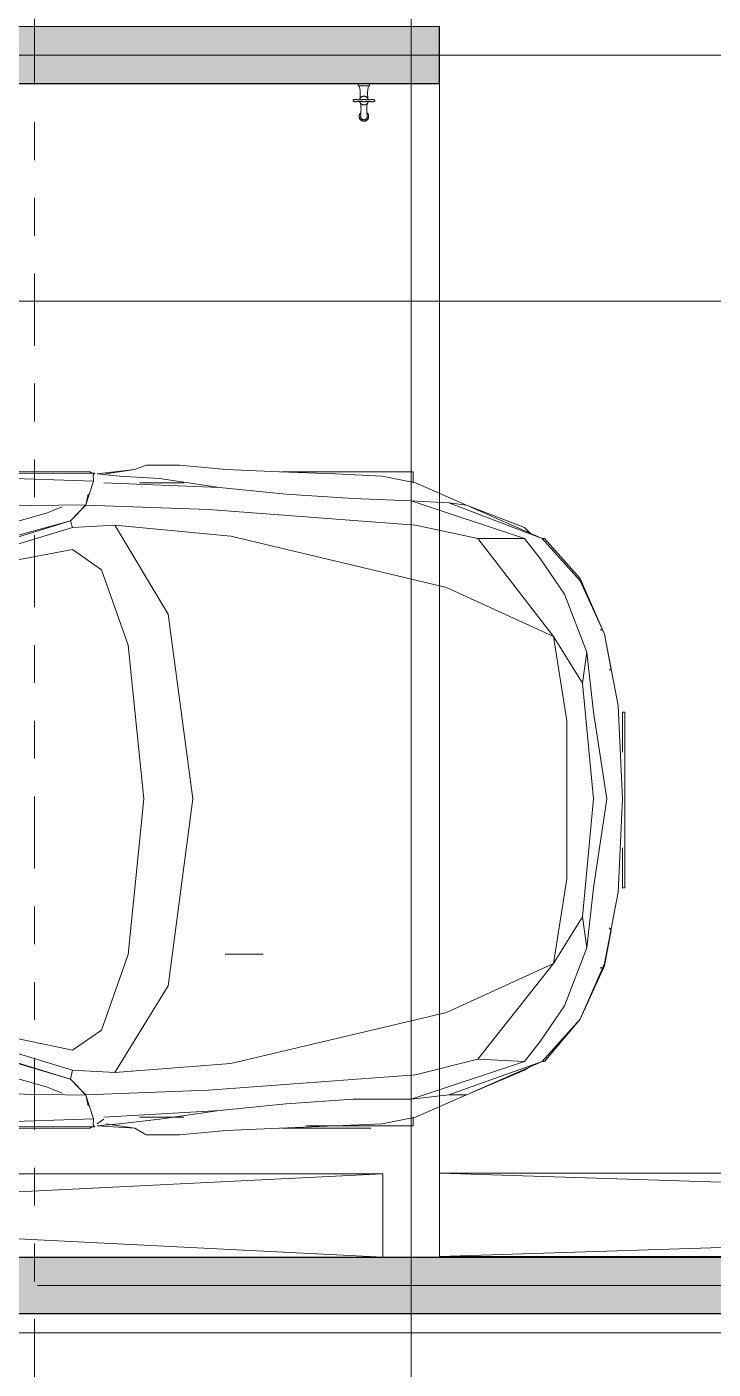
# Model space of a CAD drawing. Header units: metres. Extents: x -54 to 264, y -14 to 31.
# Drawn here: x 36.281 to 38.093, y -0.096 to 3.45 of the extents above; entities that cross this region are included whole.
import ezdxf
from ezdxf.enums import TextEntityAlignment as Align

# ---------------------------------------------------------------- set-up
doc = ezdxf.new("R2010")
doc.units = ezdxf.units.M
doc.header["$LTSCALE"] = 0.001
for name, pattern in [('CENTERX2', [101.6, 63.5, -12.7, 12.7, -12.7]), ('CENTRO2', [28.575, 19.05, -3.175, 3.175, -3.175]), ('DIVIDEX2', [63.5, 25.4, -12.7, 0, -12.7, 0, -12.7]), ('HIDDENX2', [19.05, 12.7, -6.35])]:
    doc.linetypes.add(name, pattern=pattern)
doc.layers.get('0').update_dxf_attribs({"lineweight": 13, "true_color": 0x000000})
for name, color, linetype, lineweight, true_color in [('Jach-Anotaciones-Hatch-Lum80%', 250, 'Continuous', 13, 0x333333), ('JACH-Anotaciones-Lineas-CORTE', 7, 'DIVIDEX2', 18, 0x000000), ('JACH-Anotaciones-Lineas-CORTE @ 0.075', 7, 'DIVIDEX2', 18, 0x000000), ('JACH-Anotaciones-Lineas-EJES', 7, 'CENTERX2', 9, 0x666666), ('JACH-Arq-Lineas-Piso', 7, 'Continuous', 13, 0x1a1a1a), ('JACH-Arq-Lineas-Proyeccion', 250, 'HIDDENX2', 13, 0x333333), ('JACH-Arq-Mobiliario01-', 250, 'Continuous', 9, 0x333333), ('JACH-Arq-Mobiliario01-Autos', 7, 'Continuous', 9, 0x4d4d4d)]:
    doc.layers.add(name, color=color, linetype=linetype, lineweight=lineweight, true_color=true_color)
doc.layers.add('JACH-Arq-Muros01-Carga', color=3, linetype='Continuous', lineweight=25)
doc.styles.add('01c-Arial-JACH(3mm)', font='arial.ttf', dxfattribs={"height": 3})

# ---------------------------------------------------------------- blocks, each defined once
blk = doc.blocks.new('A$C2694dd4e')
for points in [[(-2.1865, 0.8523), (-1.9925, 0.9522), (-1.922, 0.9757)], [(-1.922, 0.9757), (-1.9043, 0.9816), (-1.9043, 0.9816), (-1.8162, 0.8875)], [(-1.346, 0.3762), (-1.922, 0.9757)], [(-1.7809, 0.8464), (-1.9043, 0.9816)], [(-1.7398, 0.817), (-1.9043, 0.9816)], [(-1.3754, 0.3115), (-1.9925, 0.9522)], [(-1.8397, 0.9052), (-1.8632, 0.9169), (-1.8397, 0.9052)], [(-1.7398, 0.8111), (-1.8397, 0.9052), (-1.7398, 0.8111)], [(-1.8162, 0.8875), (-1.7692, 0.8346)], [(-1.9572, 0.6348), (-2.1865, 0.8523), (-2.2276, 0.817), (-1.9925, 0.5936)], [(-2.1453, 0.817), (-1.9279, 0.8816)], [(-1.7398, 0.8052), (-1.775, 0.8464)], [(-1.7692, 0.8346), (-1.7398, 0.8052)], [(-1.7398, 0.8111), (-1.7398, 0.817)], [(-1.7398, 0.8111), (-1.7398, 0.8111)], [(-1.7221, 0.77), (-1.7398, 0.8111), (-1.728, 0.7758)], [(-1.7398, 0.8052), (-1.587, 0.6524), (-1.3401, 0.3938), (-1.7398, 0.8111)], [(-1.3401, 0.3938), (-1.7398, 0.8052)], [(-1.7574, 0.4643), (-1.9572, 0.6348)], [(-1.9925, 0.5936), (-1.7633, 0.4114)], [(-1.4812, 0.288), (-1.7574, 0.4643)], [(-1.2813, 0.4056), (-1.3107, 0.4643), (-1.3225, 0.4349)], [(-1.3166, 0.4526), (-1.3636, 0.3409)], [(-1.7633, 0.4114), (-1.487, 0.241)], [(-1.3166, 0.288), (-1.2813, 0.4056)], [(-1.3401, 0.2704), (-1.3166, 0.288), (-1.3166, 0.2939), (-1.3636, 0.3409), (-1.3754, 0.3115)], [(-1.3636, 0.335), (-1.3754, 0.2998)], [(-1.3695, 0.3233), (-1.3754, 0.3115)], [(-1.3695, 0.3291), (-1.3695, 0.3233)], [(-1.1109, 0.1528), (-1.299, 0.3468)], [(-1.105, 0.1469), (-1.299, 0.3468)], [(-1.1226, 0.1352), (-1.299, 0.3291)], [(-1.1109, 0.1587), (-1.2931, 0.3468)], [(-1.4812, 0.288), (-1.3871, 0.3174)], [(-1.4812, 0.288), (-1.2696, 0.1646)], [(-1.3812, 0.2998), (-1.393, 0.2704), (-1.3754, 0.3115), (-1.3636, 0.2762), (-1.3401, 0.2704)], [(-1.346, 0.2292), (-1.3166, 0.288)], [(-1.393, 0.2704), (-1.3812, 0.2469), (-1.346, 0.2292)], [(-1.1814, 0.1058), (-1.3342, 0.2586)], [(-1.487, 0.241), (-1.2402, 0.1058)], [(-1.2696, 0.1646), (-1.2284, 0.1469)], [(-1.1814, 0.1058), (-1.1226, 0.1352), (-1.1109, 0.1469), (-1.105, 0.1469)], [(-1.1109, 0.1587), (-1.1109, 0.1528), (-1.1285, 0.1705)], [(-1.1814, 0.1058), (-1.2402, 0.1058)]]:
    blk.add_lwpolyline(points)
blk = doc.blocks.new('A$C1acd5600')
for points in [[(3.3561, 2.5333), (3.4325, 2.545), (3.4619, 2.5568)], [(3.5501, 2.5568), (3.4619, 2.5568), (3.4619, 2.5568)], [(3.6735, 2.545), (3.5501, 2.5568)], [(3.3326, 2.5333), (3.4325, 2.545)], [(3.3914, 2.5274), (3.3326, 2.5333)], [(3.4972, 2.5215), (3.3914, 2.5274)], [(3.6559, 2.498), (3.4972, 2.5215)], [(3.8146, 2.5391), (3.6735, 2.545)], [(3.9615, 2.5333), (3.8146, 2.5391)], [(3.8205, 2.5391), (4.0556, 2.5391)], [(4.1672, 2.5391), (3.8851, 2.5391)], [(4.1731, 2.5097), (4.0849, 2.5274), (3.9615, 2.5333)], [(4.1672, 2.5391), (4.1672, 2.5097)], [(3.3502, 2.5097), (3.6559, 2.498)], [(3.5618, 2.5097), (3.4443, 2.5097)], [(3.5089, 2.5097), (3.4502, 2.5097)], [(3.5618, 2.5097), (3.5089, 2.5097)], [(3.8322, 2.4804), (3.6559, 2.498)], [(4.3083, 2.451), (4.1731, 2.5097)], [(3.3091, 2.4804), (3.3032, 2.451), (3.2621, 2.4098), (3.268, 2.3922)], [(3.3032, 2.451), (3.3032, 2.451)], [(3.6265, 2.4392), (3.3032, 2.451)], [(4.0085, 2.4686), (3.8322, 2.4804)], [(4.1614, 2.4627), (4.0085, 2.4686)], [(4.2613, 2.4568), (4.1614, 2.4627), (4.4611, 2.3628)], [(4.4611, 2.3922), (4.3083, 2.451), (4.5081, 2.3628), (4.2613, 2.4568), (4.3083, 2.451)], [(4.3083, 2.451), (4.3083, 2.451)], [(4.3083, 2.451), (4.3083, 2.451)], [(4.1731, 2.3981), (3.6265, 2.4392)], [(2.9858, 2.3334), (3.2621, 2.4098)], [(3.268, 2.3922), (2.9976, 2.3099)], [(3.3796, 2.3981), (3.268, 2.3922)], [(3.3796, 2.3981), (3.268, 2.3922)], [(3.5207, 2.163), (3.3796, 2.3981)], [(3.6853, 2.3687), (3.3796, 2.3981)], [(3.3796, 2.3981), (3.6853, 2.3687)], [(3.4267, 2.3922), (3.4267, 2.3922)], [(4.3377, 2.3628), (4.1731, 2.3981)], [(4.4611, 2.3922), (4.4787, 2.3746)], [(4.2554, 2.2335), (3.6853, 2.3687)], [(4.3377, 2.3628), (4.5375, 2.1042)], [(4.5023, 2.3099), (4.4611, 2.3628), (4.3377, 2.3628)], [(4.5081, 2.3628), (4.6081, 2.2511)], [(4.5081, 2.3628), (4.514, 2.3628)], [(4.5081, 2.3628), (4.5081, 2.3628)], [(4.514, 2.3628), (4.6081, 2.257)], [(3.268, 2.3334), (3.0152, 2.2864)], [(3.0152, 2.2864), (3.268, 2.3334)], [(3.3444, 2.2805), (3.268, 2.3334)], [(3.268, 2.3334), (3.3444, 2.2805)], [(4.5023, 2.3099), (4.5669, 2.2159)], [(3.4149, 2.0807), (3.3444, 2.2805)], [(3.3444, 2.2805), (3.4149, 2.0807)], [(4.6081, 2.2511), (4.6727, 2.1101), (4.6081, 2.257)], [(4.2554, 2.2335), (4.5375, 2.1042)], [(4.5669, 2.2159), (4.6257, 2.063)], [(3.5853, 1.6751), (3.5207, 2.163)], [(4.6139, 1.9808), (4.5375, 2.1042), (4.5728, 1.8808)], [(4.5375, 2.1042), (4.5375, 2.1042)], [(4.6668, 2.1218), (4.661, 2.1218)], [(4.6668, 2.1218), (4.6668, 2.1218)], [(4.6727, 2.1101), (4.708, 1.922)], [(4.6727, 2.1101), (4.6903, 2.016), (4.6845, 2.016)], [(3.456, 1.6751), (3.4149, 2.0807)], [(4.6257, 2.063), (4.6139, 1.9808)], [(4.6433, 1.9043), (4.6257, 2.063)], [(4.6139, 1.3636), (4.6433, 1.6751), (4.6139, 1.9808)], [(4.7197, 1.6751), (4.708, 1.922)], [(4.5728, 1.4635), (4.5728, 1.6751), (4.5728, 1.8808)], [(4.6786, 1.6751), (4.6433, 1.9043)], [(4.7256, 1.9043), (4.7197, 1.9043), (4.7197, 1.7986)], [(4.7256, 1.9043), (4.7256, 1.44)], [(3.456, 1.6751), (3.4149, 1.2637)], [(3.5853, 1.6751), (3.5207, 1.1814)], [(4.6786, 1.6751), (4.6433, 1.44)], [(4.6786, 1.6751), (4.6433, 1.44)], [(4.7197, 1.6751), (4.708, 1.4283)], [(4.7197, 1.44), (4.7197, 1.5458)], [(4.6139, 1.3636), (4.5375, 1.2402), (4.5728, 1.4635)], [(4.6433, 1.44), (4.6257, 1.2813)], [(4.6727, 1.2402), (4.708, 1.4283)], [(4.7256, 1.44), (4.7197, 1.44)], [(4.6257, 1.2813), (4.6139, 1.3636)], [(4.6727, 1.2343), (4.6903, 1.3283), (4.6845, 1.3342)], [(4.5669, 1.1285), (4.6257, 1.2813)], [(3.4149, 1.2637), (3.3444, 1.0638)], [(3.3444, 1.0638), (3.4149, 1.2637)], [(4.2554, 1.1109), (4.5375, 1.2402)], [(4.3377, 0.9874), (4.5375, 1.2402)], [(4.5375, 1.2402), (4.5375, 1.2402)], [(4.6727, 1.2343), (4.6081, 1.0932), (4.6727, 1.2402)], [(4.6668, 1.2284), (4.661, 1.2284)], [(4.6668, 1.2284), (4.6668, 1.2284)], [(3.5207, 1.1814), (3.3796, 0.9522)], [(4.2554, 1.1109), (3.6853, 0.9757)], [(4.5023, 1.0345), (4.5669, 1.1285)], [(3.268, 1.011), (3.0152, 1.0638)], [(3.0152, 1.0638), (3.268, 1.011)], [(3.3444, 1.0638), (3.268, 1.011)], [(3.268, 1.011), (3.3444, 1.0638)], [(4.5081, 0.9816), (4.6081, 1.0932), (4.514, 0.9816)], [(3.268, 0.9581), (2.9976, 1.0403)], [(4.5023, 1.0345), (4.4611, 0.9816), (4.3377, 0.9874)], [(2.9858, 1.0168), (3.2621, 0.9345)], [(3.2621, 0.9345), (3.268, 0.9581)], [(3.3796, 0.9522), (3.268, 0.9581)], [(3.3796, 0.9522), (3.268, 0.9581)], [(3.6853, 0.9757), (3.3796, 0.9522)], [(3.3796, 0.9522), (3.6853, 0.9757)], [(3.4267, 0.9581), (3.4267, 0.9581)], [(4.2613, 0.8934), (4.1614, 0.8816), (4.4611, 0.9816)], [(4.1731, 0.9463), (4.3377, 0.9874)], [(4.4611, 0.9581), (4.3083, 0.8934), (4.5081, 0.9816), (4.2613, 0.8934)], [(4.4611, 0.9581), (4.4787, 0.9698)], [(4.5081, 0.9816), (4.514, 0.9816)], [(4.5081, 0.9816), (4.5081, 0.9816)], [(3.3091, 0.864), (3.3032, 0.8934), (3.2621, 0.9345)], [(3.6265, 0.9052), (4.1731, 0.9463)], [(3.3032, 0.8934), (3.6265, 0.9052)], [(3.3032, 0.8934), (3.3032, 0.8934)], [(4.3083, 0.8934), (4.1731, 0.8346)], [(4.3083, 0.8934), (4.2613, 0.8934)], [(4.3083, 0.8934), (4.3083, 0.8934)], [(4.3083, 0.8934), (4.3083, 0.8934)], [(3.6559, 0.8523), (3.3502, 0.8346)], [(3.6559, 0.8523), (3.4972, 0.8287)], [(3.6559, 0.8523), (3.8322, 0.8699)], [(3.8322, 0.8699), (4.0085, 0.8816)], [(4.0085, 0.8816), (4.1614, 0.8816)], [(3.3502, 0.8287), (3.3326, 0.817)], [(3.3914, 0.817), (3.3326, 0.8111)], [(3.3502, 0.8287), (3.3502, 0.8287)], [(3.3561, 0.817), (3.4325, 0.8052)], [(3.3914, 0.817), (3.4972, 0.8287)], [(3.5618, 0.8346), (3.4443, 0.8346)], [(3.5089, 0.8346), (3.4502, 0.8346)], [(3.5618, 0.8346), (3.5089, 0.8346)], [(4.1731, 0.8346), (4.0849, 0.817), (3.9615, 0.8111)], [(4.1672, 0.8111), (4.1672, 0.8346)], [(3.3326, 0.8111), (3.4325, 0.8052), (3.4619, 0.7876), (3.4619, 0.7876)], [(3.4619, 0.7876), (3.4325, 0.8052)], [(3.5501, 0.7876), (3.4619, 0.7876), (3.4619, 0.7876)], [(3.6735, 0.7994), (3.5501, 0.7876)], [(3.8146, 0.8052), (3.6735, 0.7994)], [(3.9615, 0.8111), (3.8146, 0.8052)], [(3.8205, 0.8052), (4.0556, 0.8052)], [(4.1672, 0.8111), (3.8851, 0.8111)]]:
    blk.add_lwpolyline(points)
at = {"lineweight": 0, "ltscale": 100, "rotation": 45.82138859261367}
blk.add_blockref('A$C2694dd4e', (4.2022, 3.2255), dxfattribs=at)
at = {"lineweight": 0, "ltscale": 100, "xscale": -1, "rotation": 134.1786114073864}
blk.add_blockref('A$C2694dd4e', (4.2022, 0.1189), dxfattribs=at)
blk = doc.blocks.new('*U185')
at = {"linetype": 'DIVIDEX2', "lineweight": 0, "ltscale": 100}
blk.add_lwpolyline([(-810.476, 0), (-344.582, 0)], dxfattribs=at)
at = {"lineweight": 0, "ltscale": 100, "style": '01c-Arial-JACH(3mm)'}
for tag, p in [('JACH-SECCIONMURO', (-815.976, 2.109)), ('NO.DEPLANO', (-815.976, -1.994))]:
    blk.add_attdef(tag, text='', height=3, dxfattribs=at).set_placement(p, align=Align.MIDDLE_CENTER)
blk = doc.blocks.new('*U375')
at = {"layer": 'JACH-Anotaciones-Lineas-CORTE @ 0.075', "xscale": -0.075, "yscale": 0.075, "zscale": 0.075, "rotation": 90}
blk.add_blockref('*U185', (36.3016, -31.0582), dxfattribs=at)

msp = doc.modelspace()

# ---------------------------------------------------------------- hatches: boundary and pattern name
at = {"layer": 'Jach-Anotaciones-Hatch-Lum80%', "ltscale": 100}
for points in [[(32.8209, 4.45), (32.5209, 4.45), (32.5209, 3.3), (37.3709, 3.3), (37.3709, 3.4508), (36.1709, 3.4501), (36.1709, 4.4508), (36.0209, 4.4508), (36.0209, 3.4508), (32.8209, 3.45)], [(44.371, 0.85), (44.6709, 0.55), (44.6709, 0.4), (44.3709, 0.4), (44.3709, 0.05), (32.5209, 0.05), (32.5209, 0.2), (44.2209, 0.2), (44.221, 0.85)]]:
    msp.add_hatch(color=256, dxfattribs=at).paths.add_polyline_path(points)

# ---------------------------------------------------------------- linework, layer by layer
at = {"layer": 'JACH-Anotaciones-Lineas-CORTE', "ltscale": 100}
msp.add_lwpolyline([(-6.7345, 2.2), (6.7953, 2.2), (6.7953, 1), (55.6034, 1)], dxfattribs=at)
at = {"layer": 'JACH-Anotaciones-Lineas-EJES', "ltscale": 100}
for points in [[(37.2959, -2.3956), (37.2959, 25.8947)], [(22.6359, 3.3754), (52.1472, 3.3754)], [(22.6359, 2.725), (52.1472, 2.725)], [(-4.3309, 0.125), (52.1472, 0.125)]]:
    msp.add_lwpolyline(points, dxfattribs=at)
at = {"layer": 'JACH-Arq-Lineas-Piso', "ltscale": 100}
msp.add_lwpolyline([(0.085, 21.6541), (44.72, 21.4985), (44.6706, 0), (0, 0)], close=True, dxfattribs=at)
msp.add_lwpolyline([(37.3709, 3.3), (37.3709, 0.2)], dxfattribs=at)
at = {"layer": 'JACH-Arq-Lineas-Proyeccion', "ltscale": 100}
for points in [[(32.8209, 0.4219), (32.8209, 0.2019), (37.2209, 0.2), (37.2209, 0.42)], [(37.3709, 0.4219), (37.3709, 0.2019), (44.2209, 0.2), (44.2209, 0.42)]]:
    msp.add_lwpolyline(points, close=True, dxfattribs=at)
for points in [[(37.2209, 0.2), (32.8209, 0.4219)], [(37.2209, 0.42), (32.8209, 0.2019)], [(44.2209, 0.2), (37.3709, 0.4219)], [(44.2209, 0.42), (37.3709, 0.2019)]]:
    msp.add_lwpolyline(points, dxfattribs=at)
at = {"layer": 'JACH-Arq-Mobiliario01-', "linetype": 'CENTRO2', "ltscale": 500000}
for p, q in [((37.1859, 3.3), (37.1559, 3.3)), ((37.1559, 3.3), (37.1559, 3.2943)), ((37.1859, 3.2943), (37.1859, 3.3)), ((37.1559, 3.2943), (37.1587, 3.2943)), ((37.1837, 3.2943), (37.1587, 3.2943)), ((37.1837, 3.2943), (37.1859, 3.2943))]:
    msp.add_line(p, q, dxfattribs=at)
for centre, radius, start, end in [((37.0851, 3.273), 0.0766, 350.0497, 16.113), ((37.1712, 3.2552), 0.0116, 10.8732, 169.1268), ((37.2574, 3.273), 0.0766, 163.887, 189.9503), ((37.1602, 3.3199), 0.0626, 263.0972, 276.8877), ((37.1602, 3.1909), 0.0621, 83.0858, 96.9293), ((37.1712, 3.2552), 0.0116, 190.8726, 349.1274), ((37.0028, 3.2312), 0.1607, 353.6054, 5.7852), ((37.1823, 3.3199), 0.0626, 263.1123, 276.9028), ((37.1823, 3.1909), 0.0621, 83.0707, 96.9142), ((37.3397, 3.2312), 0.1607, 174.2148, 186.3946), ((37.1712, 3.2133), 0.0125, 129.6118, 50.8442), ((37.1712, 3.2133), 0.0125, 134.4716, 45.5284), ((37.1712, 3.2133), 0.00875, 180, 0)]:
    msp.add_arc(centre, radius, start, end, dxfattribs=at)
for centre, major_axis, ratio, start_param, end_param in [((37.149, 3.2552), (-0.00646, 0), 0.495413, 4.111151, 8.45522), ((37.1712, 3.2552), (-0.00655, 0), 0.490667, 4.084846, 5.339932), ((37.1712, 3.2552), (-0.00655, 0), 0.490667, 0.948644, 2.192949)]:
    msp.add_ellipse(centre, major_axis=major_axis, ratio=ratio, start_param=start_param, end_param=end_param, dxfattribs=at)
at = {"layer": 'JACH-Arq-Mobiliario01-', "linetype": 'CENTRO2', "ltscale": 500000, "extrusion": (0, 0, -1)}
msp.add_ellipse((37.1935, 3.2552), major_axis=(0.00646, 0), ratio=0.495413, start_param=4.111151, end_param=8.45522, dxfattribs=at)
at = {"layer": 'JACH-Arq-Muros01-Carga', "ltscale": 100}
for points in [[(32.8209, 4.45), (32.5209, 4.45), (32.5209, 3.3), (37.3709, 3.3), (37.3709, 3.4508), (36.1709, 3.4501), (36.1709, 4.4508), (36.0209, 4.4508), (36.0209, 3.4508), (32.8209, 3.45)], [(44.371, 0.85), (44.6709, 0.55), (44.6709, 0.4), (44.3709, 0.4), (44.3709, 0.05), (32.5209, 0.05), (32.5209, 0.2), (44.2209, 0.2), (44.221, 0.85)]]:
    msp.add_lwpolyline(points, close=True, dxfattribs=at)

# ---------------------------------------------------------------- block references
at = {"layer": 'JACH-Anotaciones-Lineas-CORTE', "lineweight": 0}
msp.add_blockref('*U375', (0, 0), dxfattribs=at)
at = {"layer": 'JACH-Arq-Mobiliario01-Autos', "ltscale": 100}
msp.add_blockref('A$C1acd5600', (33.1341, -0.2645), dxfattribs=at)

doc.saveas('drawing.dxf')
